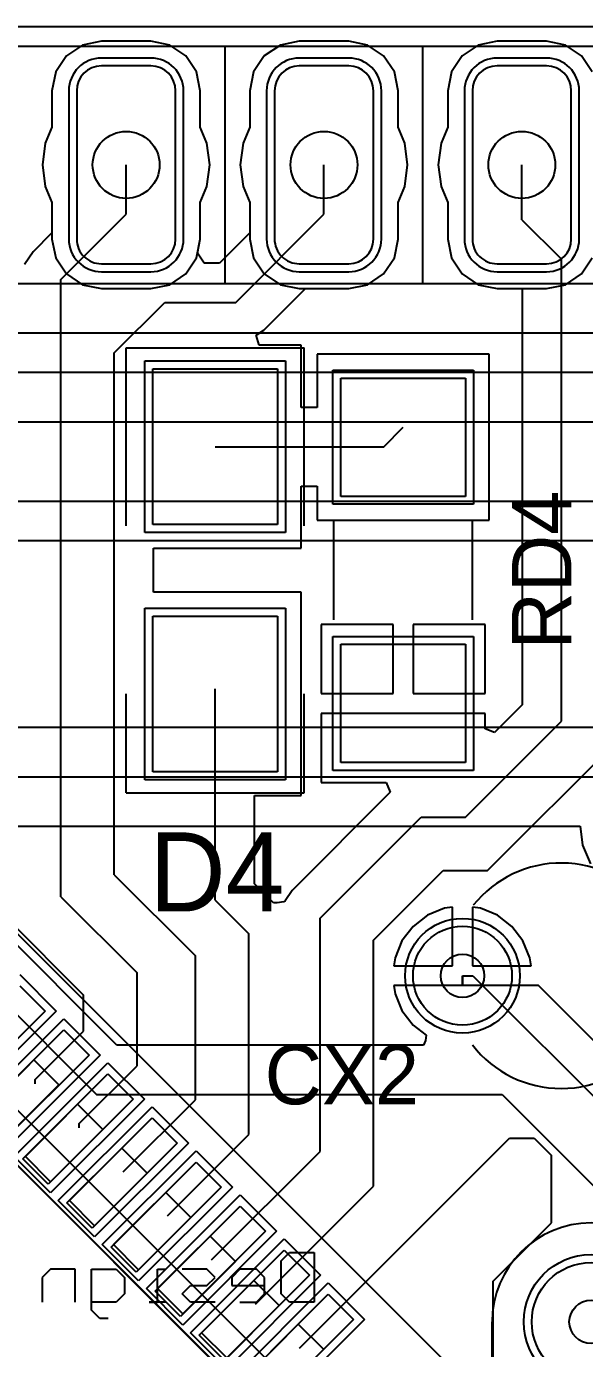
# Model space of a CAD drawing. Header units: millimetres. Extents: x 0 to 2.36, y 0 to 2.36.
# Drawn here: x 1.08 to 1.362, y 1.692 to 2.36 of the extents above; entities that cross this region are included whole.
import ezdxf

# ---------------------------------------------------------------- set-up
doc = ezdxf.new("R2010")
doc.units = ezdxf.units.MM
doc.header["$MEASUREMENT"] = 0
for name, color, linetype in [('BottomLayer', 5, 'Continuous'), ('BottomOverlay', 54, 'Continuous'), ('BottomSolder', 6, 'Continuous'), ('Mechanical13', 56, 'Continuous'), ('Mechanical15', 56, 'Continuous'), ('MultiLayer', 9, 'Continuous'), ('PadHoleLayer', 156, 'Continuous'), ('TopLayer', 1, 'Continuous'), ('TopOverlay', 2, 'Continuous'), ('TopPaste', 8, 'Continuous'), ('TopSolder', 216, 'Continuous')]:
    doc.layers.add(name, color=color, linetype=linetype)

# ---------------------------------------------------------------- blocks, each defined once
blk = doc.blocks.new('___6_______B_3')
at = {"layer": 'BottomLayer'}
for p, q in [((0.0375, -0.075), (-0.0375, -0.075)), ((-0.05, -0.0875), (-0.05, -0.1125)), ((0.05, -0.1125), (0.05, -0.0875)), ((-0.0375, -0.125), (0.0375, -0.125)), ((0.0375, -0.175), (-0.0375, -0.175)), ((-0.05, -0.1875), (-0.05, -0.2125)), ((0.05, -0.2125), (0.05, -0.1875)), ((-0.0375, -0.225), (0.0375, -0.225)), ((0.0375, -0.275), (-0.0375, -0.275)), ((-0.05, -0.2875), (-0.05, -0.3125)), ((0.05, -0.3125), (0.05, -0.2875)), ((-0.0375, -0.325), (0.0375, -0.325))]:
    blk.add_line(p, q, dxfattribs=at)
for centre, start, end in [((-0.0375, -0.0875), 90, 180), ((0.0375, -0.0875), 0, 90), ((-0.0375, -0.1125), 180, 270), ((0.0375, -0.1125), 270, 0), ((-0.0375, -0.1875), 90, 180), ((0.0375, -0.1875), 0, 90), ((-0.0375, -0.2125), 180, 270), ((0.0375, -0.2125), 270, 0), ((-0.0375, -0.2875), 90, 180), ((0.0375, -0.2875), 0, 90), ((-0.0375, -0.3125), 180, 270), ((0.0375, -0.3125), 270, 0)]:
    blk.add_arc(centre, 0.0125, start, end, dxfattribs=at)
at = {"layer": 'BottomOverlay'}
for p, q in [((-0.06, -0.535), (-0.06, 0.045)), ((0.06, -0.535), (0.06, 0.045)), ((0.06, -0.15), (-0.06, -0.15)), ((0.06, -0.25), (-0.06, -0.25))]:
    blk.add_line(p, q, dxfattribs=at)
at = {"layer": 'BottomSolder'}
for p, q in [((0.0375, -0.071), (-0.0375, -0.071)), ((-0.054, -0.0875), (-0.054, -0.1125)), ((0.054, -0.1125), (0.054, -0.0875)), ((-0.0375, -0.129), (0.0375, -0.129)), ((0.0375, -0.171), (-0.0375, -0.171)), ((-0.054, -0.1875), (-0.054, -0.2125)), ((0.054, -0.2125), (0.054, -0.1875)), ((-0.0375, -0.229), (0.0375, -0.229)), ((0.0375, -0.271), (-0.0375, -0.271)), ((-0.054, -0.2875), (-0.054, -0.3125)), ((0.054, -0.3125), (0.054, -0.2875)), ((-0.0375, -0.329), (0.0375, -0.329))]:
    blk.add_line(p, q, dxfattribs=at)
for centre, start, end in [((-0.0375, -0.0875), 90, 180), ((0.0375, -0.0875), 0, 90), ((-0.0375, -0.1125), 180, 270), ((0.0375, -0.1125), 270, 0), ((-0.0375, -0.1875), 90, 180), ((0.0375, -0.1875), 0, 90), ((-0.0375, -0.2125), 180, 270), ((0.0375, -0.2125), 270, 0), ((-0.0375, -0.2875), 90, 180), ((0.0375, -0.2875), 0, 90), ((-0.0375, -0.3125), 180, 270), ((0.0375, -0.3125), 270, 0)]:
    blk.add_arc(centre, 0.0165, start, end, dxfattribs=at)
at = {"layer": 'MultiLayer'}
for p, q in [((0.0375, -0.075), (-0.0375, -0.075)), ((-0.05, -0.0875), (-0.05, -0.1125)), ((0.05, -0.1125), (0.05, -0.0875)), ((-0.0375, -0.125), (0.0375, -0.125)), ((0.0375, -0.175), (-0.0375, -0.175)), ((-0.05, -0.1875), (-0.05, -0.2125)), ((0.05, -0.2125), (0.05, -0.1875)), ((-0.0375, -0.225), (0.0375, -0.225)), ((0.0375, -0.275), (-0.0375, -0.275)), ((-0.05, -0.2875), (-0.05, -0.3125)), ((0.05, -0.3125), (0.05, -0.2875)), ((-0.0375, -0.325), (0.0375, -0.325))]:
    blk.add_line(p, q, dxfattribs=at)
for centre, start, end in [((-0.0375, -0.0875), 90, 180), ((0.0375, -0.0875), 0, 90), ((-0.0375, -0.1125), 180, 270), ((0.0375, -0.1125), 270, 0), ((-0.0375, -0.1875), 90, 180), ((0.0375, -0.1875), 0, 90), ((-0.0375, -0.2125), 180, 270), ((0.0375, -0.2125), 270, 0), ((-0.0375, -0.2875), 90, 180), ((0.0375, -0.2875), 0, 90), ((-0.0375, -0.3125), 180, 270), ((0.0375, -0.3125), 270, 0)]:
    blk.add_arc(centre, 0.0125, start, end, dxfattribs=at)
at = {"layer": 'PadHoleLayer'}
for centre in [(0, -0.1), (0, -0.2), (0, -0.3)]:
    blk.add_circle(centre, 0.01693, dxfattribs=at)
at = {"layer": 'TopLayer'}
for p, q in [((0.0375, -0.075), (-0.0375, -0.075)), ((-0.05, -0.0875), (-0.05, -0.1125)), ((0.05, -0.1125), (0.05, -0.0875)), ((-0.0375, -0.125), (0.0375, -0.125)), ((0.0375, -0.175), (-0.0375, -0.175)), ((-0.05, -0.1875), (-0.05, -0.2125)), ((0.05, -0.2125), (0.05, -0.1875)), ((-0.0375, -0.225), (0.0375, -0.225)), ((0.0375, -0.275), (-0.0375, -0.275)), ((-0.05, -0.2875), (-0.05, -0.3125)), ((0.05, -0.3125), (0.05, -0.2875)), ((-0.0375, -0.325), (0.0375, -0.325))]:
    blk.add_line(p, q, dxfattribs=at)
for centre, start, end in [((-0.0375, -0.0875), 90, 180), ((0.0375, -0.0875), 0, 90), ((-0.0375, -0.1125), 180, 270), ((0.0375, -0.1125), 270, 0), ((-0.0375, -0.1875), 90, 180), ((0.0375, -0.1875), 0, 90), ((-0.0375, -0.2125), 180, 270), ((0.0375, -0.2125), 270, 0), ((-0.0375, -0.2875), 90, 180), ((0.0375, -0.2875), 0, 90), ((-0.0375, -0.3125), 180, 270), ((0.0375, -0.3125), 270, 0)]:
    blk.add_arc(centre, 0.0125, start, end, dxfattribs=at)
at = {"layer": 'TopSolder'}
for p, q in [((0.0375, -0.071), (-0.0375, -0.071)), ((-0.054, -0.0875), (-0.054, -0.1125)), ((0.054, -0.1125), (0.054, -0.0875)), ((-0.0375, -0.129), (0.0375, -0.129)), ((0.0375, -0.171), (-0.0375, -0.171)), ((-0.054, -0.1875), (-0.054, -0.2125)), ((0.054, -0.2125), (0.054, -0.1875)), ((-0.0375, -0.229), (0.0375, -0.229)), ((0.0375, -0.271), (-0.0375, -0.271)), ((-0.054, -0.2875), (-0.054, -0.3125)), ((0.054, -0.3125), (0.054, -0.2875)), ((-0.0375, -0.329), (0.0375, -0.329))]:
    blk.add_line(p, q, dxfattribs=at)
for centre, start, end in [((-0.0375, -0.0875), 90, 180), ((0.0375, -0.0875), 0, 90), ((-0.0375, -0.1125), 180, 270), ((0.0375, -0.1125), 270, 0), ((-0.0375, -0.1875), 90, 180), ((0.0375, -0.1875), 0, 90), ((-0.0375, -0.2125), 180, 270), ((0.0375, -0.2125), 270, 0), ((-0.0375, -0.2875), 90, 180), ((0.0375, -0.2875), 0, 90), ((-0.0375, -0.3125), 180, 270), ((0.0375, -0.3125), 270, 0)]:
    blk.add_arc(centre, 0.0165, start, end, dxfattribs=at)
blk = doc.blocks.new('1206_8')
at = {"layer": 'TopLayer'}
for p, q in [((-0.09724, -0.0315), (-0.09724, 0.0315)), ((-0.09724, 0.0315), (-0.0374, 0.0315)), ((-0.0374, 0.0315), (-0.0374, -0.0315)), ((0.0374, -0.0315), (0.0374, 0.0315)), ((0.0374, 0.0315), (0.09724, 0.0315)), ((0.09724, 0.0315), (0.09724, -0.0315)), ((-0.0374, -0.0315), (-0.09724, -0.0315)), ((0.09724, -0.0315), (0.0374, -0.0315))]:
    blk.add_line(p, q, dxfattribs=at)
at = {"layer": 'TopOverlay'}
for p, q in [((0.025, 0.035), (-0.025, 0.035)), ((0.025, -0.035), (-0.025, -0.035))]:
    blk.add_line(p, q, dxfattribs=at)
at = {"layer": 'TopPaste'}
for p, q in [((-0.09724, -0.0315), (-0.09724, 0.0315)), ((-0.09724, 0.0315), (-0.0374, 0.0315)), ((-0.0374, 0.0315), (-0.0374, -0.0315)), ((0.0374, -0.0315), (0.0374, 0.0315)), ((0.0374, 0.0315), (0.09724, 0.0315)), ((0.09724, 0.0315), (0.09724, -0.0315)), ((-0.0374, -0.0315), (-0.09724, -0.0315)), ((0.09724, -0.0315), (0.0374, -0.0315))]:
    blk.add_line(p, q, dxfattribs=at)
at = {"layer": 'TopSolder'}
for p, q in [((-0.10124, -0.0355), (-0.10124, 0.0355)), ((-0.10124, 0.0355), (-0.0334, 0.0355)), ((-0.0334, 0.0355), (-0.0334, -0.0355)), ((0.0334, -0.0355), (0.0334, 0.0355)), ((0.0334, 0.0355), (0.10124, 0.0355)), ((0.10124, 0.0355), (0.10124, -0.0355)), ((-0.0334, -0.0355), (-0.10124, -0.0355)), ((0.10124, -0.0355), (0.0334, -0.0355))]:
    blk.add_line(p, q, dxfattribs=at)
blk = doc.blocks.new('LED3_2X1_6_9')
at = {"layer": 'TopLayer'}
for p, q in [((-0.03937, -0.0315), (-0.03937, 0.0315)), ((-0.03937, 0.0315), (0.03937, 0.0315)), ((0.03937, 0.0315), (0.03937, -0.0315)), ((0.08563, -0.0315), (0.08563, 0.0315)), ((0.08563, 0.0315), (0.16437, 0.0315)), ((0.16437, 0.0315), (0.16437, -0.0315)), ((0.03937, -0.0315), (-0.03937, -0.0315)), ((0.16437, -0.0315), (0.08563, -0.0315))]:
    blk.add_line(p, q, dxfattribs=at)
at = {"layer": 'TopOverlay'}
for p, q in [((-0.05, 0.045), (0, 0.045)), ((-0.05, 0.045), (-0.05, -0.045)), ((0.085, 0.045), (0.175, 0.045)), ((0.175, 0.045), (0.175, -0.045)), ((-0.05, -0.045), (0, -0.045)), ((0.085, -0.045), (0.175, -0.045))]:
    blk.add_line(p, q, dxfattribs=at)
at = {"layer": 'TopPaste'}
for p, q in [((-0.03937, -0.0315), (-0.03937, 0.0315)), ((-0.03937, 0.0315), (0.03937, 0.0315)), ((0.03937, 0.0315), (0.03937, -0.0315)), ((0.08563, -0.0315), (0.08563, 0.0315)), ((0.08563, 0.0315), (0.16437, 0.0315)), ((0.16437, 0.0315), (0.16437, -0.0315)), ((0.03937, -0.0315), (-0.03937, -0.0315)), ((0.16437, -0.0315), (0.08563, -0.0315))]:
    blk.add_line(p, q, dxfattribs=at)
at = {"layer": 'TopSolder'}
for p, q in [((-0.04337, -0.0355), (-0.04337, 0.0355)), ((-0.04337, 0.0355), (0.04337, 0.0355)), ((0.04337, 0.0355), (0.04337, -0.0355)), ((0.08163, -0.0355), (0.08163, 0.0355)), ((0.08163, 0.0355), (0.16837, 0.0355)), ((0.16837, 0.0355), (0.16837, -0.0355)), ((0.04337, -0.0355), (-0.04337, -0.0355)), ((0.16837, -0.0355), (0.08163, -0.0355))]:
    blk.add_line(p, q, dxfattribs=at)
blk = doc.blocks.new('XTAL1_21')
at = {"layer": 'BottomLayer'}
for centre in [(0, 0), (0.2, 0)]:
    blk.add_circle(centre, 0.03, dxfattribs=at)
at = {"layer": 'BottomSolder'}
for centre in [(0, 0), (0.2, 0)]:
    blk.add_circle(centre, 0.034, dxfattribs=at)
at = {"layer": 'MultiLayer'}
for centre in [(0, 0), (0.2, 0)]:
    blk.add_circle(centre, 0.03, dxfattribs=at)
at = {"layer": 'PadHoleLayer'}
for centre in [(0, 0), (0.2, 0)]:
    blk.add_circle(centre, 0.011, dxfattribs=at)
at = {"layer": 'TopLayer'}
for centre in [(0, 0), (0.2, 0)]:
    blk.add_circle(centre, 0.03, dxfattribs=at)
at = {"layer": 'TopOverlay'}
for p, q in [((0, 0.05), (0.2, 0.05)), ((0, -0.05), (0.2, -0.05))]:
    blk.add_line(p, q, dxfattribs=at)
for centre, start, end in [((0, 0), 90, 270), ((0.2, 0), 270, 90)]:
    blk.add_arc(centre, 0.05, start, end, dxfattribs=at)
at = {"layer": 'TopSolder'}
for centre in [(0, 0), (0.2, 0)]:
    blk.add_circle(centre, 0.034, dxfattribs=at)
blk = doc.blocks.new('___100_22')
at = {"layer": 'BottomLayer'}
for centre in [(0, 0), (0.1, 0)]:
    blk.add_circle(centre, 0.025, dxfattribs=at)
at = {"layer": 'BottomSolder'}
for centre in [(0, 0), (0.1, 0)]:
    blk.add_circle(centre, 0.029, dxfattribs=at)
at = {"layer": 'MultiLayer'}
for centre in [(0, 0), (0.1, 0)]:
    blk.add_circle(centre, 0.025, dxfattribs=at)
at = {"layer": 'PadHoleLayer'}
for centre in [(0, 0), (0.1, 0)]:
    blk.add_circle(centre, 0.011, dxfattribs=at)
at = {"layer": 'TopLayer'}
for centre in [(0, 0), (0.1, 0)]:
    blk.add_circle(centre, 0.025, dxfattribs=at)
at = {"layer": 'TopOverlay'}
for start, end in [(37.87498, 141.34019), (217.87498, 322.12502)]:
    blk.add_arc((0.05, 0), 0.05701, start, end, dxfattribs=at)
at = {"layer": 'TopSolder'}
for centre in [(0, 0), (0.1, 0)]:
    blk.add_circle(centre, 0.029, dxfattribs=at)
blk = doc.blocks.new('QFP80P900X900X120_32N_24')
at = {"layer": 'Mechanical13'}
for p, q in [((-0.10124, -0.13803), (-0.10124, -0.17738)), ((-0.08781, -0.17718), (-0.08781, -0.13803)), ((-0.08781, -0.13803), (-0.06974, -0.13803)), ((-0.06974, -0.13803), (-0.06974, -0.17718)), ((-0.05634, -0.17732), (-0.05634, -0.13803)), ((-0.05634, -0.13803), (-0.03824, -0.13803)), ((-0.03824, -0.13803), (-0.03824, -0.17732)), ((-0.02475, -0.17708), (-0.02475, -0.13803)), ((-0.02475, -0.13803), (-0.00675, -0.13803)), ((-0.00675, -0.13803), (-0.00675, -0.17708)), ((0.00676, -0.17724), (0.00676, -0.13803)), ((0.00676, -0.13803), (0.02475, -0.13803)), ((0.02475, -0.13803), (0.02475, -0.17724)), ((0.03826, -0.1771), (0.03826, -0.13803)), ((0.03826, -0.13803), (0.05624, -0.13803)), ((0.05624, -0.13803), (0.05624, -0.1771)), ((0.06986, -0.17732), (0.06986, -0.13803)), ((0.08774, -0.13803), (0.08774, -0.17732)), ((-0.10124, -0.17738), (-0.11947, -0.17738)), ((-0.06974, -0.17718), (-0.08781, -0.17718)), ((-0.03824, -0.17732), (-0.05634, -0.17732)), ((-0.00675, -0.17708), (-0.02475, -0.17708)), ((0.02475, -0.17724), (0.00676, -0.17724)), ((0.05624, -0.1771), (0.03826, -0.1771)), ((0.08774, -0.17732), (0.06986, -0.17732))]:
    blk.add_line(p, q, dxfattribs=at)
at = {"layer": 'Mechanical15'}
blk.add_line((0.21653, -0.21654), (-0.21654, -0.21654), dxfattribs=at)
at = {"layer": 'TopLayer'}
for p, q in [((-0.11924, -0.19882), (-0.11924, -0.13976)), ((-0.10124, -0.13976), (-0.10124, -0.19882)), ((-0.08774, -0.13976), (-0.06974, -0.13976)), ((-0.08774, -0.19882), (-0.08774, -0.13976)), ((-0.06974, -0.13976), (-0.06974, -0.19882)), ((-0.05624, -0.13976), (-0.03824, -0.13976)), ((-0.05624, -0.19882), (-0.05624, -0.13976)), ((-0.03824, -0.13976), (-0.03824, -0.19882)), ((-0.02475, -0.13976), (-0.00675, -0.13976)), ((-0.02475, -0.19882), (-0.02475, -0.13976)), ((-0.00675, -0.13976), (-0.00675, -0.19882)), ((0.00675, -0.13976), (0.02475, -0.13976)), ((0.00675, -0.19882), (0.00675, -0.13976)), ((0.02475, -0.13976), (0.02475, -0.19882)), ((0.03824, -0.13976), (0.05624, -0.13976)), ((0.03824, -0.19882), (0.03824, -0.13976)), ((0.05624, -0.13976), (0.05624, -0.19882)), ((0.06974, -0.19882), (0.06974, -0.13976)), ((0.08774, -0.13976), (0.08774, -0.19882)), ((0.10124, -0.19882), (0.10124, -0.13976)), ((-0.10124, -0.19882), (-0.11924, -0.19882)), ((-0.06974, -0.19882), (-0.08774, -0.19882)), ((-0.03824, -0.19882), (-0.05624, -0.19882)), ((-0.00675, -0.19882), (-0.02475, -0.19882)), ((0.02475, -0.19882), (0.00675, -0.19882)), ((0.05624, -0.19882), (0.03824, -0.19882)), ((0.08774, -0.19882), (0.06974, -0.19882)), ((0.11924, -0.19882), (0.10124, -0.19882))]:
    blk.add_line(p, q, dxfattribs=at)
at = {"layer": 'TopOverlay'}
blk.add_line((0.13386, -0.13386), (-0.13386, -0.13386), dxfattribs=at)
at = {"layer": 'TopPaste'}
for p, q in [((-0.11924, -0.19882), (-0.11924, -0.13976)), ((-0.10124, -0.13976), (-0.10124, -0.19882)), ((-0.08774, -0.13976), (-0.06974, -0.13976)), ((-0.08774, -0.19882), (-0.08774, -0.13976)), ((-0.06974, -0.13976), (-0.06974, -0.19882)), ((-0.05624, -0.13976), (-0.03824, -0.13976)), ((-0.05624, -0.19882), (-0.05624, -0.13976)), ((-0.03824, -0.13976), (-0.03824, -0.19882)), ((-0.02475, -0.13976), (-0.00675, -0.13976)), ((-0.02475, -0.19882), (-0.02475, -0.13976)), ((-0.00675, -0.13976), (-0.00675, -0.19882)), ((0.00675, -0.13976), (0.02475, -0.13976)), ((0.00675, -0.19882), (0.00675, -0.13976)), ((0.02475, -0.13976), (0.02475, -0.19882)), ((0.03824, -0.13976), (0.05624, -0.13976)), ((0.03824, -0.19882), (0.03824, -0.13976)), ((0.05624, -0.13976), (0.05624, -0.19882)), ((0.06974, -0.19882), (0.06974, -0.13976)), ((0.08774, -0.13976), (0.08774, -0.19882)), ((0.10124, -0.19882), (0.10124, -0.13976)), ((-0.10124, -0.19882), (-0.11924, -0.19882)), ((-0.06974, -0.19882), (-0.08774, -0.19882)), ((-0.03824, -0.19882), (-0.05624, -0.19882)), ((-0.00675, -0.19882), (-0.02475, -0.19882)), ((0.02475, -0.19882), (0.00675, -0.19882)), ((0.05624, -0.19882), (0.03824, -0.19882)), ((0.08774, -0.19882), (0.06974, -0.19882)), ((0.11924, -0.19882), (0.10124, -0.19882))]:
    blk.add_line(p, q, dxfattribs=at)
at = {"layer": 'TopSolder'}
for p, q in [((-0.12324, -0.20282), (-0.12324, -0.13576)), ((-0.09724, -0.13576), (-0.09724, -0.20282)), ((-0.09174, -0.13576), (-0.06574, -0.13576)), ((-0.09174, -0.20282), (-0.09174, -0.13576)), ((-0.06574, -0.13576), (-0.06574, -0.20282)), ((-0.06024, -0.13576), (-0.03424, -0.13576)), ((-0.06024, -0.20282), (-0.06024, -0.13576)), ((-0.03424, -0.13576), (-0.03424, -0.20282)), ((-0.02875, -0.13576), (-0.00275, -0.13576)), ((-0.02875, -0.20282), (-0.02875, -0.13576)), ((-0.00275, -0.13576), (-0.00275, -0.20282)), ((0.00275, -0.13576), (0.02875, -0.13576)), ((0.00275, -0.20282), (0.00275, -0.13576)), ((0.02875, -0.13576), (0.02875, -0.20282)), ((0.03424, -0.13576), (0.06024, -0.13576)), ((0.03424, -0.20282), (0.03424, -0.13576)), ((0.06024, -0.13576), (0.06024, -0.20282)), ((0.06574, -0.20282), (0.06574, -0.13576)), ((0.09174, -0.13576), (0.09174, -0.20282)), ((0.09724, -0.20282), (0.09724, -0.13576)), ((-0.09724, -0.20282), (-0.12324, -0.20282)), ((-0.06574, -0.20282), (-0.09174, -0.20282)), ((-0.03424, -0.20282), (-0.06024, -0.20282)), ((-0.00275, -0.20282), (-0.02875, -0.20282)), ((0.02875, -0.20282), (0.00275, -0.20282)), ((0.06024, -0.20282), (0.03424, -0.20282)), ((0.09174, -0.20282), (0.06574, -0.20282)), ((0.12324, -0.20282), (0.09724, -0.20282))]:
    blk.add_line(p, q, dxfattribs=at)

msp = doc.modelspace()

# ---------------------------------------------------------------- linework, layer by layer
at = {"layer": 'BottomLayer'}
for p, q in [((0.69123, 2.36), (1.66877, 2.36)), ((1.10794, 2.35058), (1.09984, 2.34516)), ((1.1175, 2.35248), (1.10794, 2.35058)), ((1.1425, 2.35248), (1.1175, 2.35248)), ((1.15206, 2.35058), (1.1425, 2.35248)), ((1.16016, 2.34516), (1.15206, 2.35058)), ((1.20794, 2.35058), (1.19984, 2.34516)), ((1.2175, 2.35248), (1.20794, 2.35058)), ((1.2425, 2.35248), (1.2175, 2.35248)), ((1.25206, 2.35058), (1.2425, 2.35248)), ((1.26016, 2.34516), (1.25206, 2.35058)), ((1.30794, 2.35058), (1.29984, 2.34516)), ((1.3175, 2.35248), (1.30794, 2.35058)), ((1.3425, 2.35248), (1.3175, 2.35248)), ((1.35206, 2.35058), (1.3425, 2.35248)), ((1.36016, 2.34516), (1.35206, 2.35058)), ((1.09984, 2.34516), (1.09442, 2.33706)), ((1.16558, 2.33706), (1.16016, 2.34516)), ((1.19984, 2.34516), (1.19442, 2.33706)), ((1.26558, 2.33706), (1.26016, 2.34516)), ((1.29984, 2.34516), (1.29442, 2.33706)), ((1.36558, 2.33706), (1.36016, 2.34516)), ((1.09442, 2.33706), (1.09252, 2.3275)), ((1.16748, 2.3275), (1.16558, 2.33706)), ((1.19442, 2.33706), (1.19252, 2.3275)), ((1.26748, 2.3275), (1.26558, 2.33706)), ((1.29442, 2.33706), (1.29252, 2.3275)), ((1.09252, 2.3275), (1.09252, 2.30908)), ((1.16748, 2.30908), (1.16748, 2.3275)), ((1.19252, 2.3275), (1.19252, 2.30908)), ((1.26748, 2.30908), (1.26748, 2.3275)), ((1.29252, 2.3275), (1.29252, 2.30908)), ((1.09252, 2.30908), (1.08915, 2.30095)), ((1.17085, 2.30095), (1.16748, 2.30908)), ((1.19252, 2.30908), (1.18915, 2.30095)), ((1.27085, 2.30095), (1.26748, 2.30908)), ((1.29252, 2.30908), (1.28915, 2.30095)), ((1.08915, 2.30095), (1.08771, 2.29)), ((1.17229, 2.29), (1.17085, 2.30095)), ((1.18915, 2.30095), (1.18771, 2.29)), ((1.27229, 2.29), (1.27085, 2.30095)), ((1.28915, 2.30095), (1.28771, 2.29)), ((1.08771, 2.29), (1.08915, 2.27905)), ((1.17085, 2.27905), (1.17229, 2.29)), ((1.18771, 2.29), (1.18915, 2.27905)), ((1.27085, 2.27905), (1.27229, 2.29)), ((1.28771, 2.29), (1.28915, 2.27905)), ((1.08915, 2.27905), (1.09252, 2.27092)), ((1.16748, 2.27092), (1.17085, 2.27905)), ((1.18915, 2.27905), (1.19252, 2.27092)), ((1.26748, 2.27092), (1.27085, 2.27905)), ((1.28915, 2.27905), (1.29252, 2.27092)), ((1.09252, 2.27092), (1.09252, 2.2525)), ((1.16748, 2.2525), (1.16748, 2.27092)), ((1.19252, 2.27092), (1.19252, 2.2525)), ((1.26748, 2.2525), (1.26748, 2.27092)), ((1.29252, 2.27092), (1.29252, 2.2525)), ((1.09252, 2.2525), (1.09442, 2.24294)), ((1.16558, 2.24294), (1.16748, 2.2525)), ((1.19252, 2.2525), (1.19442, 2.24294)), ((1.26558, 2.24294), (1.26748, 2.2525)), ((1.29252, 2.2525), (1.29442, 2.24294)), ((1.09442, 2.24294), (1.09984, 2.23484)), ((1.16016, 2.23484), (1.16558, 2.24294)), ((1.19442, 2.24294), (1.19984, 2.23484)), ((1.26016, 2.23484), (1.26558, 2.24294)), ((1.29442, 2.24294), (1.29984, 2.23484)), ((1.36016, 2.23484), (1.36558, 2.24294)), ((1.09984, 2.23484), (1.10794, 2.22942)), ((1.15206, 2.22942), (1.16016, 2.23484)), ((1.19984, 2.23484), (1.20794, 2.22942)), ((1.25206, 2.22942), (1.26016, 2.23484)), ((1.29984, 2.23484), (1.30794, 2.22942)), ((1.35206, 2.22942), (1.36016, 2.23484)), ((1.10794, 2.22942), (1.1175, 2.22752)), ((1.1175, 2.22752), (1.1425, 2.22752)), ((1.1425, 2.22752), (1.15206, 2.22942)), ((1.20794, 2.22942), (1.2175, 2.22752)), ((1.2175, 2.22752), (1.2425, 2.22752)), ((1.2425, 2.22752), (1.25206, 2.22942)), ((1.30794, 2.22942), (1.3175, 2.22752)), ((1.3175, 2.22752), (1.3425, 2.22752)), ((1.3425, 2.22752), (1.35206, 2.22942)), ((1.71901, 2.18498), (0.83, 2.18498)), ((0.83, 2.16), (1.71901, 2.16)), ((1.04629, 2.12), (1.59, 2.12)), ((1.05452, 2.10012), (1.58177, 2.10012)), ((0.88945, 2.04555), (1.115, 1.82)), ((1.37438, 2.0056), (1.05499, 2.0056)), ((0.9017, 1.9854), (1.2316, 1.6555)), ((1.025, 1.98062), (1.37438, 1.98062)), ((1.05499, 1.95564), (1.35946, 1.95564)), ((1.35946, 1.95564), (1.36072, 1.9461)), ((1.36072, 1.9461), (1.36465, 1.93661)), ((0.92608, 1.9329), (1.21754, 1.64144)), ((1.12535, 1.84498), (1.03257, 1.93776)), ((1.29086, 1.9141), (1.28235, 1.91057)), ((1.295, 1.91464), (1.29086, 1.9141)), ((1.295, 1.885), (1.295, 1.91464)), ((1.30914, 1.9141), (1.305, 1.91464)), ((1.305, 1.91464), (1.305, 1.885)), ((1.31765, 1.91057), (1.30914, 1.9141)), ((1.28235, 1.91057), (1.27504, 1.90496)), ((1.32496, 1.90496), (1.31765, 1.91057)), ((1.27504, 1.90496), (1.26943, 1.89765)), ((1.33057, 1.89765), (1.32496, 1.90496)), ((1.26943, 1.89765), (1.2659, 1.88914)), ((1.3341, 1.88914), (1.33057, 1.89765)), ((1.2659, 1.88914), (1.26536, 1.885)), ((1.33464, 1.885), (1.3341, 1.88914)), ((1.26536, 1.885), (1.295, 1.885)), ((1.3, 1.88), (1.30526, 1.88)), ((1.3, 1.875), (1.3, 1.88)), ((1.3, 1.88), (1.3, 1.88)), ((1.3, 1.88), (1.3, 1.875)), ((1.305, 1.885), (1.33464, 1.885)), ((1.30526, 1.88), (1.38227, 1.80299)), ((1.3, 1.875), (1.26536, 1.875)), ((1.26536, 1.875), (1.2659, 1.87086)), ((1.33838, 1.875), (1.3, 1.875)), ((1.39079, 1.82258), (1.33838, 1.875)), ((1.2659, 1.87086), (1.26943, 1.86235)), ((1.26943, 1.86235), (1.27504, 1.85504)), ((1.27504, 1.85504), (1.28163, 1.84998)), ((1.28134, 1.84728), (1.28026, 1.84498)), ((1.28163, 1.84998), (1.28134, 1.84728)), ((1.28026, 1.84498), (1.12535, 1.84498)), ((1.115, 1.82), (1.32, 1.82)), ((1.32, 1.82), (1.3805, 1.7595))]:
    msp.add_line(p, q, dxfattribs=at)
at = {"layer": 'BottomOverlay'}
for p, q in [((1.20834, 1.73583), (1.2125, 1.74)), ((1.2125, 1.74), (1.225, 1.74)), ((1.225, 1.74), (1.225, 1.71501)), ((1.09171, 1.73167), (1.08754, 1.7275)), ((1.10421, 1.73167), (1.09171, 1.73167)), ((1.10421, 1.71501), (1.10421, 1.73167)), ((1.11254, 1.71084), (1.11254, 1.73167)), ((1.11254, 1.73167), (1.12503, 1.73167)), ((1.12503, 1.73167), (1.1292, 1.7275)), ((1.14586, 1.71501), (1.14586, 1.73167)), ((1.14586, 1.73167), (1.15002, 1.73167)), ((1.17085, 1.73167), (1.15835, 1.73167)), ((1.17502, 1.7275), (1.17085, 1.73167)), ((1.18751, 1.73167), (1.18335, 1.7275)), ((1.19584, 1.73167), (1.18751, 1.73167)), ((1.20001, 1.7275), (1.19584, 1.73167)), ((1.20834, 1.71917), (1.20834, 1.73583)), ((1.08754, 1.7275), (1.08754, 1.71501)), ((1.1292, 1.7275), (1.1292, 1.71917)), ((1.17085, 1.72334), (1.17502, 1.7275)), ((1.18335, 1.7275), (1.18335, 1.72334)), ((1.20001, 1.71917), (1.20001, 1.7275)), ((1.1292, 1.71917), (1.12503, 1.71501)), ((1.15835, 1.71917), (1.16252, 1.72334)), ((1.16252, 1.71501), (1.15835, 1.71917)), ((1.16252, 1.72334), (1.17085, 1.72334)), ((1.18335, 1.72334), (1.20001, 1.72334)), ((1.19584, 1.71501), (1.20001, 1.71917)), ((1.2125, 1.71501), (1.20834, 1.71917)), ((1.12503, 1.71501), (1.11254, 1.71501)), ((1.15002, 1.71501), (1.14169, 1.71501)), ((1.14169, 1.71501), (1.14586, 1.71501)), ((1.17502, 1.71501), (1.16252, 1.71501)), ((1.18751, 1.71501), (1.19584, 1.71501)), ((1.225, 1.71501), (1.2125, 1.71501)), ((1.1167, 1.70668), (1.11254, 1.71084)), ((1.12087, 1.70668), (1.1167, 1.70668))]:
    msp.add_line(p, q, dxfattribs=at)
at = {"layer": 'TopLayer'}
for p, q in [((0.69123, 2.36), (1.66877, 2.36)), ((1.10794, 2.35058), (1.09984, 2.34516)), ((1.1175, 2.35248), (1.10794, 2.35058)), ((1.1425, 2.35248), (1.1175, 2.35248)), ((1.15206, 2.35058), (1.1425, 2.35248)), ((1.16016, 2.34516), (1.15206, 2.35058)), ((1.20794, 2.35058), (1.19984, 2.34516)), ((1.2175, 2.35248), (1.20794, 2.35058)), ((1.2425, 2.35248), (1.2175, 2.35248)), ((1.25206, 2.35058), (1.2425, 2.35248)), ((1.26016, 2.34516), (1.25206, 2.35058)), ((1.30794, 2.35058), (1.29984, 2.34516)), ((1.3175, 2.35248), (1.30794, 2.35058)), ((1.3425, 2.35248), (1.3175, 2.35248)), ((1.35206, 2.35058), (1.3425, 2.35248)), ((1.36016, 2.34516), (1.35206, 2.35058)), ((1.09984, 2.34516), (1.09442, 2.33706)), ((1.16558, 2.33706), (1.16016, 2.34516)), ((1.19984, 2.34516), (1.19442, 2.33706)), ((1.26558, 2.33706), (1.26016, 2.34516)), ((1.29984, 2.34516), (1.29442, 2.33706)), ((1.36558, 2.33706), (1.36016, 2.34516)), ((1.09442, 2.33706), (1.09252, 2.3275)), ((1.16748, 2.3275), (1.16558, 2.33706)), ((1.19442, 2.33706), (1.19252, 2.3275)), ((1.26748, 2.3275), (1.26558, 2.33706)), ((1.29442, 2.33706), (1.29252, 2.3275)), ((1.09252, 2.3275), (1.09252, 2.30908)), ((1.16748, 2.30908), (1.16748, 2.3275)), ((1.19252, 2.3275), (1.19252, 2.30908)), ((1.26748, 2.30908), (1.26748, 2.3275)), ((1.29252, 2.3275), (1.29252, 2.30908)), ((1.09252, 2.30908), (1.08915, 2.30095)), ((1.17085, 2.30095), (1.16748, 2.30908)), ((1.19252, 2.30908), (1.18915, 2.30095)), ((1.27085, 2.30095), (1.26748, 2.30908)), ((1.29252, 2.30908), (1.28915, 2.30095)), ((1.08915, 2.30095), (1.08771, 2.29)), ((1.17229, 2.29), (1.17085, 2.30095)), ((1.18915, 2.30095), (1.18771, 2.29)), ((1.27229, 2.29), (1.27085, 2.30095)), ((1.28915, 2.30095), (1.28771, 2.29)), ((1.08771, 2.29), (1.08915, 2.27905)), ((1.13, 2.265), (1.13, 2.29)), ((1.17085, 2.27905), (1.17229, 2.29)), ((1.18771, 2.29), (1.18915, 2.27905)), ((1.23, 2.265), (1.23, 2.29)), ((1.27085, 2.27905), (1.27229, 2.29)), ((1.28771, 2.29), (1.28915, 2.27905)), ((1.33, 2.26229), (1.33, 2.29)), ((1.08915, 2.27905), (1.09252, 2.27092)), ((1.16748, 2.27092), (1.17085, 2.27905)), ((1.18915, 2.27905), (1.19252, 2.27092)), ((1.26748, 2.27092), (1.27085, 2.27905)), ((1.28915, 2.27905), (1.29252, 2.27092)), ((1.09252, 2.27092), (1.09252, 2.25564)), ((1.16748, 2.2525), (1.16748, 2.27092)), ((1.19252, 2.27092), (1.19252, 2.25564)), ((1.26748, 2.2525), (1.26748, 2.27092)), ((1.29252, 2.27092), (1.29252, 2.2525)), ((1.097, 2.232), (1.13, 2.265)), ((1.1855, 2.2205), (1.23, 2.265)), ((1.33, 2.26229), (1.35, 2.24229)), ((1.09252, 2.25564), (1.08295, 2.24606)), ((1.19252, 2.25564), (1.17726, 2.24038)), ((1.16606, 2.24538), (1.16748, 2.2525)), ((1.26558, 2.24294), (1.26748, 2.2525)), ((1.29252, 2.2525), (1.29442, 2.24294)), ((1.08295, 2.24606), (1.07864, 2.23961)), ((1.16942, 2.24038), (1.16606, 2.24538)), ((1.17726, 2.24038), (1.16942, 2.24038)), ((1.26016, 2.23484), (1.26558, 2.24294)), ((1.29442, 2.24294), (1.29984, 2.23484)), ((1.35, 2.00868), (1.35, 2.24229)), ((1.25206, 2.22942), (1.26016, 2.23484)), ((1.29984, 2.23484), (1.30794, 2.22942)), ((1.097, 1.91993), (1.097, 2.232)), ((1.19956, 2.20644), (1.22064, 2.22752)), ((1.22064, 2.22752), (1.2425, 2.22752)), ((1.2425, 2.22752), (1.25206, 2.22942)), ((1.30794, 2.22942), (1.3175, 2.22752)), ((1.3175, 2.22752), (1.33012, 2.22752)), ((1.33012, 2.22752), (1.33012, 2.01692)), ((1.124, 2.19495), (1.14956, 2.2205)), ((1.14956, 2.2205), (1.1855, 2.2205)), ((1.19571, 2.20387), (1.19956, 2.20644)), ((1.19723, 2.19887), (1.19571, 2.20387)), ((1.124, 1.93111), (1.124, 2.19495)), ((1.2185, 2.19887), (1.19723, 2.19887)), ((1.2185, 2.16738), (1.2185, 2.19887)), ((1.3135, 2.19424), (1.2265, 2.19424)), ((1.2265, 2.19424), (1.2265, 2.16738)), ((1.3135, 2.1104), (1.3135, 2.19424)), ((1.2265, 2.16738), (1.2185, 2.16738)), ((1.26018, 2.1475), (1.27, 2.15732)), ((1.175, 2.1475), (1.26018, 2.1475)), ((1.2185, 2.09613), (1.2185, 2.12762)), ((1.2185, 2.12762), (1.2265, 2.12762)), ((1.2265, 2.12762), (1.2265, 2.1104)), ((1.2265, 2.1104), (1.3135, 2.1104)), ((1.14389, 2.07387), (1.14389, 2.09613)), ((1.14389, 2.09613), (1.2185, 2.09613)), ((1.2185, 2.07387), (1.14389, 2.07387)), ((1.2185, 1.97113), (1.2185, 2.07387)), ((1.265, 2.0576), (1.2285, 2.0576)), ((1.2285, 2.0576), (1.2285, 2.02268)), ((1.265, 2.02268), (1.265, 2.0576)), ((1.3115, 2.0576), (1.275, 2.0576)), ((1.275, 2.0576), (1.275, 2.02268)), ((1.3115, 2.02268), (1.3115, 2.0576)), ((1.175, 2.0225), (1.175, 2.025)), ((1.175, 1.9183), (1.175, 2.0225)), ((1.2285, 2.02268), (1.265, 2.02268)), ((1.275, 2.02268), (1.3115, 2.02268)), ((1.27, 2.01268), (1.2285, 2.01268)), ((1.2285, 2.01268), (1.2285, 1.97776)), ((1.3115, 2.01268), (1.27, 2.01268)), ((1.3115, 2.00483), (1.3115, 2.01268)), ((1.31271, 1.93321), (1.39238, 2.01288)), ((1.33012, 2.01692), (1.31612, 2.00292)), ((1.30153, 1.96021), (1.35, 2.00868)), ((1.31612, 2.00292), (1.3115, 2.00483)), ((1.26352, 1.97276), (1.21394, 1.92317)), ((1.2285, 1.97776), (1.26145, 1.97776)), ((1.26145, 1.97776), (1.26352, 1.97276)), ((1.19488, 1.92654), (1.19488, 1.97113)), ((1.19488, 1.97113), (1.2185, 1.97113)), ((1.228, 1.90912), (1.2791, 1.96021)), ((1.2791, 1.96021), (1.30153, 1.96021)), ((1.255, 1.89793), (1.29028, 1.93321)), ((1.29028, 1.93321), (1.31271, 1.93321)), ((1.124, 1.93111), (1.16504, 1.89008)), ((1.20456, 1.91686), (1.19488, 1.92654)), ((1.097, 1.91993), (1.1355, 1.88143)), ((1.21394, 1.92317), (1.2104, 1.91788)), ((1.175, 1.9183), (1.19204, 1.90127)), ((1.20634, 1.91681), (1.20456, 1.91686)), ((1.20967, 1.91744), (1.20634, 1.91681)), ((1.2104, 1.91788), (1.20967, 1.91744)), ((1.0695, 1.90925), (1.1085, 1.87025)), ((1.228, 1.79119), (1.228, 1.90912)), ((1.19204, 1.79977), (1.19204, 1.90127)), ((1.255, 1.77364), (1.255, 1.89793)), ((1.16504, 1.81731), (1.16504, 1.89008)), ((1.1355, 1.83444), (1.1355, 1.88143)), ((1.1085, 1.85198), (1.1085, 1.87025)), ((1.08403, 1.82751), (1.1085, 1.85198)), ((1.1063, 1.80524), (1.1355, 1.83444)), ((1.08403, 1.82539), (1.08403, 1.82751)), ((1.12857, 1.78084), (1.16504, 1.81731)), ((1.1063, 1.80311), (1.1063, 1.80524)), ((1.15084, 1.75857), (1.19204, 1.79977)), ((1.21766, 1.69176), (1.32379, 1.79789)), ((1.32379, 1.79789), (1.33621, 1.79789)), ((1.33621, 1.79789), (1.345, 1.7891)), ((1.17311, 1.7363), (1.228, 1.79119)), ((1.345, 1.755), (1.345, 1.7891)), ((1.12857, 1.78084), (1.12857, 1.78084)), ((1.19539, 1.71403), (1.255, 1.77364)), ((1.3155, 1.7255), (1.345, 1.755)), ((1.3155, 1.6845), (1.3155, 1.7255))]:
    msp.add_line(p, q, dxfattribs=at)
at = {"layer": 'TopOverlay'}
msp.add_line((0.87, 2.205), (1.5, 2.205), dxfattribs=at)

# ---------------------------------------------------------------- block references
for name, p, rotation in [('___6_______B_3', (1.43, 2.29), 270), ('LED3_2X1_6_9', (1.175, 2.0225), 90), ('1206_8', (1.27, 2.085), 270), ('QFP80P900X900X120_32N_24', (1.02, 1.65), 135), ('XTAL1_21', (1.365, 1.505), 90)]:
    msp.add_blockref(name, p, dxfattribs=dict(rotation=rotation))
msp.add_blockref('___100_22', (1.3, 1.88))

# ---------------------------------------------------------------- texts
msp.add_text('RD4', height=0.03, rotation=90, dxfattribs=at).set_placement((1.355, 2.04501))
for s, height, p in [('D4', 0.04, (1.14168, 1.91251)), ('CX2', 0.03, (1.20001, 1.815))]:
    msp.add_text(s, height=height, dxfattribs=at).set_placement(p)

doc.saveas('drawing.dxf')
